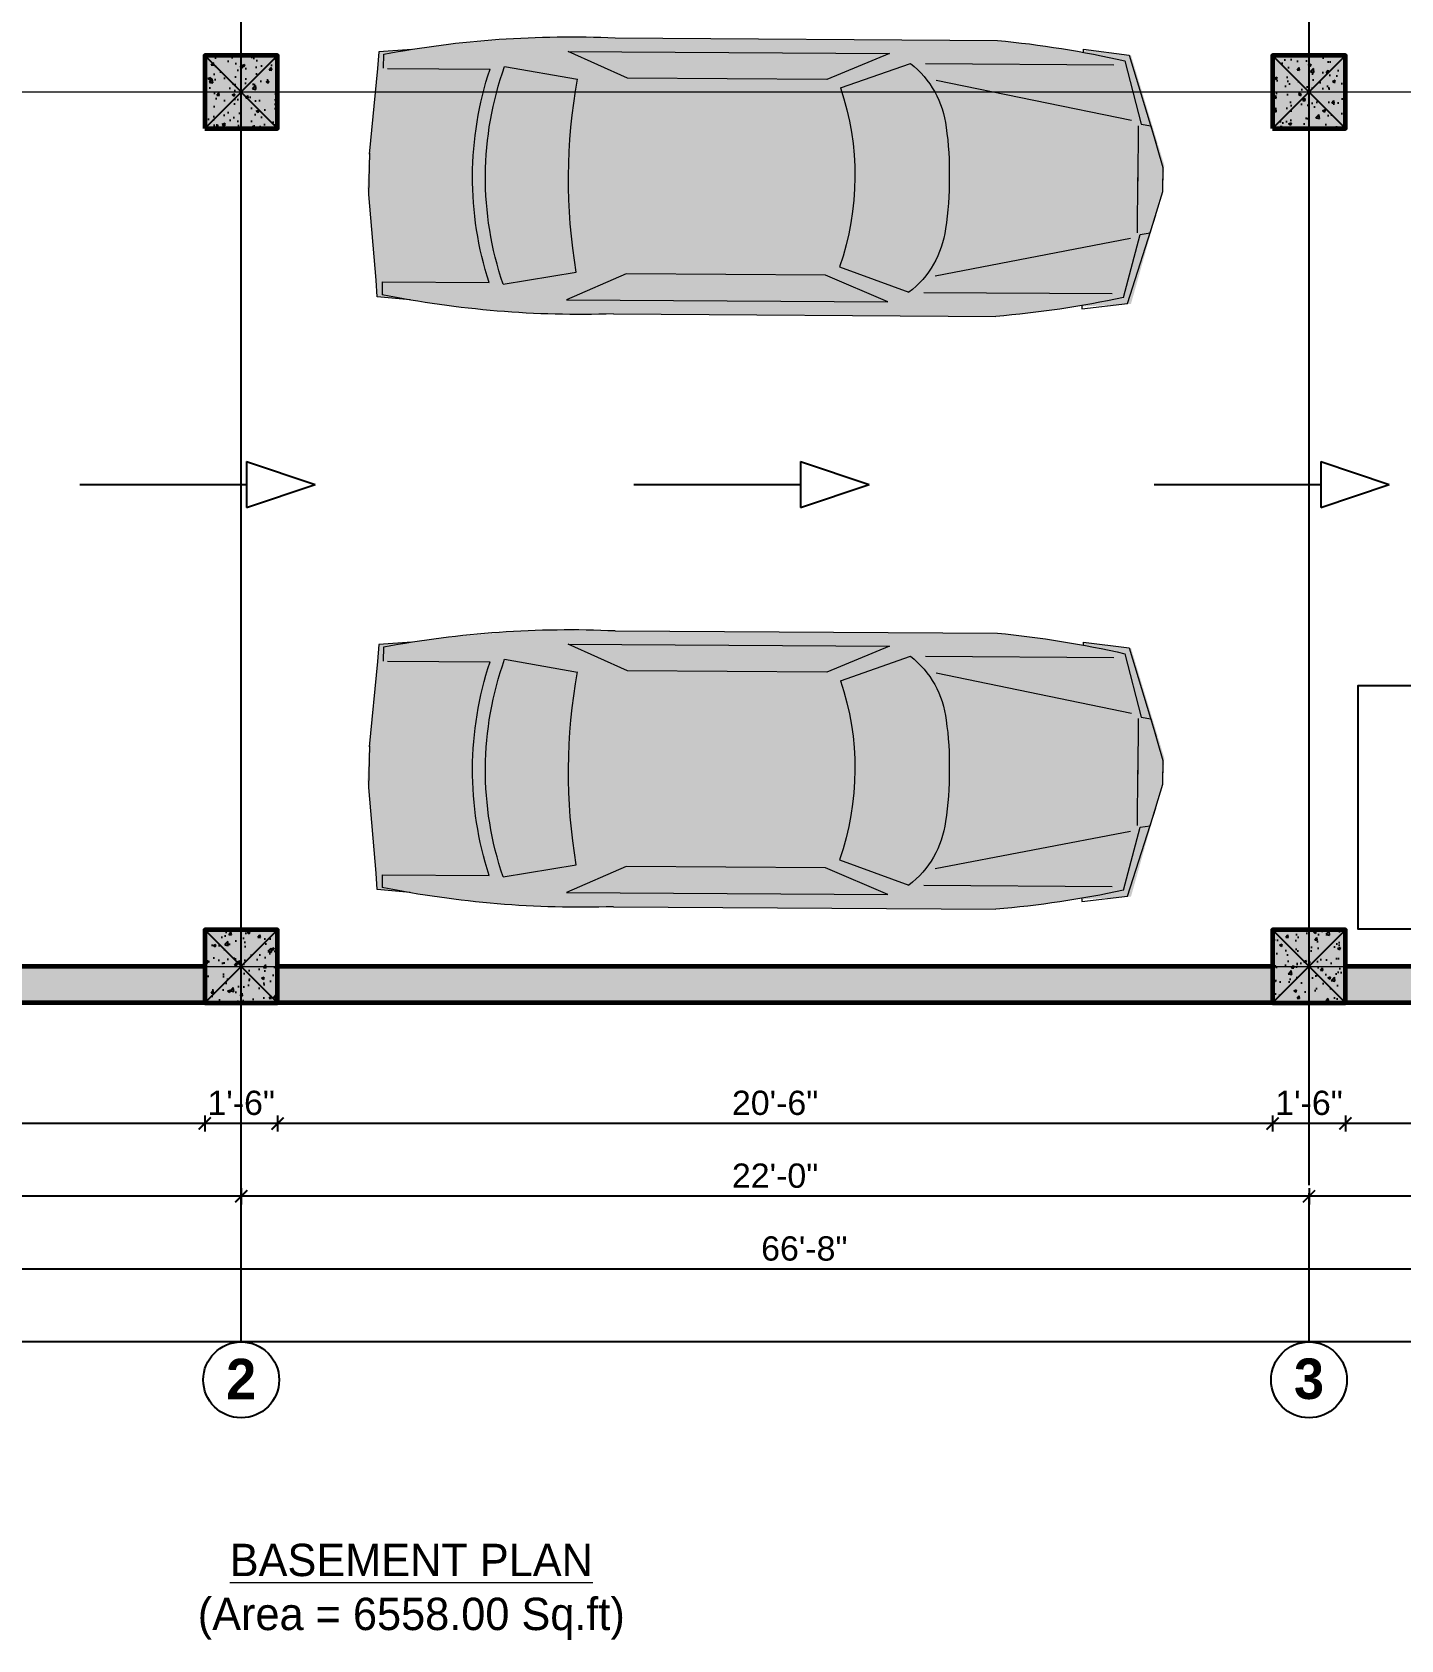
# Model space of a CAD drawing. Header units: feet. Extents: x 109753 to 150441, y 47761 to 75080.
# Drawn here: x 125487.7 to 125825.9, y 50314.1 to 50711.4 of the extents above; entities that cross this region are included whole.
import ezdxf

# ---------------------------------------------------------------- set-up
doc = ezdxf.new("R2010")
doc.units = ezdxf.units.FT
doc.header["$LTSCALE"] = 50
doc.header["$MEASUREMENT"] = 0
doc.header["$PDMODE"] = 3
doc.header["$PDSIZE"] = -10
for name, pattern in [('( Hidden )', [0.375, 0.25, -0.125]), ('ACAD_ISO04W100', [30, 24, -3, 0, -3]), ('CENTER', [2, 1.25, -0.25, 0.25, -0.25])]:
    doc.linetypes.add(name, pattern=pattern)
for name, color, linetype, lineweight in [('CENTRELINE', 146, 'CENTER', 18), ('COLUMN', 16, 'Continuous', 40), ('DIMENSION', 5, 'Continuous', 15), ('LK-VEHC-013M', 13, 'Continuous', 5), ('LK-VEHC-025M', 1, 'Continuous', 5), ('LK-VEHC-COLR', 7, 'Continuous', 5), ('TEXT', 181, 'Continuous', 13), ('WALL', 1, 'Continuous', 60)]:
    doc.layers.add(name, color=color, linetype=linetype, lineweight=lineweight)
doc.layers.add('HACTH', color=251, linetype='Continuous')
doc.styles.add('GL_Imperial', font='GOTHIC.TTF', dxfattribs={"height": 8})
doc.styles.add('STYLUS', font='stylu.ttf')
doc.styles.add('TIMES', font='arial.ttf')
doc.dimstyles.new("1-8'", dxfattribs={"dimtxt": 6, "dimasz": 3, "dimexe": 2, "dimexo": 1, "dimgap": 2, "dimtad": 1, "dimdec": 0, "dimzin": 3, "dimdsep": 46, "dimlunit": 4, "dimtxsty": 'TIMES', "dimblk": 'ARCHTICK', "dimcen": 8, "dimdle": 2, "dimclrt": 7, "dimadec": 0, "dimazin": 0, "dimtfac": 1, "dimtdec": 0, "dimtix": 1, "dimtmove": 0, "dimatfit": 3, "dimfxl": 2, "dimfxlon": 1, "dimarcsym": 0})
pattern_1 = [(50, (0, 0), (7.17260183, -0.62752135), [0.75, -8.25]), (355, (0, 0), (-1.38751334, 7.52192134), [0.6, -6.6]), (100.4514445, (0.598, -0.052), (5.78508847, 6.8943999), [0.63740192, -7.01142112]), (46.1842, (0, 2), (10.6724133, -1.6551928), [1.125, -12.375]), (96.6356355, (0.889, 1.862), (9.34661946, 9.741186), [0.9561034, -10.5171376]), (351.184164, (0, 2), (9.34661945, 9.741186), [0.9, -9.9]), (21, (1, 1.5), (5.96907052, -4.0261889), [0.75, -8.25]), (326, (1, 1.5), (2.4331533, 7.25150045), [0.6, -6.6]), (71.451445, (1.4974, 1.1645), (8.40222377, 3.22531153), [0.6374019, -7.01142112]), (37.5, (0, 0), (0.121598553, 3.32893854), [0, -6.52, 0, -6.7, 0, -6.625]), (7.5, (0, 0), (2.63069537, 3.94411712), [0, -3.82, 0, -6.37, 0, -2.525]), (327.5, (-2.23, 0), (5.33822436, -0.225548717), [0, -2.5, 0, -7.8, 0, -10.35]), (317.5, (-3.23, 0), (5.8318617, 1.00104982), [0, -3.25, 0, -5.18, 0, -7.35])]

# ---------------------------------------------------------------- blocks, each defined once
blk = doc.blocks.new('_ArchTick')
at = {"color": 0, "linetype": 'ByBlock', "const_width": 0.15}
blk.add_lwpolyline([(-0.5, -0.5), (0.5, 0.5)], dxfattribs=at)
blk = doc.blocks.new('*D880')
at = {"layer": 'Defpoints', "color": 0, "transparency": 16777216}
for p in [(125803.25, 50471.55), (126010.33, 50471.55), (125803.25, 50423.72)]:
    blk.add_point(p, dxfattribs=at)
at = {"layer": 'DIMENSION', "color": 0, "lineweight": -2, "transparency": 16777216}
for p, q in [((125803.25, 50425.72), (125803.25, 50421.72)), ((126010.33, 50425.72), (126010.33, 50421.72)), ((126012.33, 50423.72), (125801.25, 50423.72))]:
    blk.add_line(p, q, dxfattribs=at)
at = {"layer": 'DIMENSION', "color": 0, "lineweight": -2, "transparency": 16777216, "xscale": 3, "yscale": 3, "zscale": 3, "rotation": 180}
blk.add_blockref('_ArchTick', (125803.25, 50423.72), dxfattribs=at)
at = {"layer": 'DIMENSION', "color": 0, "lineweight": -2, "transparency": 16777216, "xscale": 3, "yscale": 3, "zscale": 3}
blk.add_blockref('_ArchTick', (126010.33, 50423.72), dxfattribs=at)
at = {"layer": 'DIMENSION', "color": 7, "transparency": 16777216, "insert": (125906.79, 50428.78), "char_height": 6, "attachment_point": 5, "style": 'TIMES'}
blk.add_mtext('17\'-3"', dxfattribs=at)
blk = doc.blocks.new('*D881')
at = {"layer": 'Defpoints', "color": 0, "transparency": 16777216}
for p in [(125539.33, 50471.55), (125803.25, 50471.55), (125539.33, 50423.72)]:
    blk.add_point(p, dxfattribs=at)
at = {"layer": 'DIMENSION', "color": 0, "lineweight": -2, "transparency": 16777216}
for p, q in [((125539.33, 50425.72), (125539.33, 50421.72)), ((125803.25, 50425.72), (125803.25, 50421.72)), ((125805.25, 50423.72), (125537.33, 50423.72))]:
    blk.add_line(p, q, dxfattribs=at)
at = {"layer": 'DIMENSION', "color": 0, "lineweight": -2, "transparency": 16777216, "xscale": 3, "yscale": 3, "zscale": 3, "rotation": 180}
blk.add_blockref('_ArchTick', (125539.33, 50423.72), dxfattribs=at)
at = {"layer": 'DIMENSION', "color": 0, "lineweight": -2, "transparency": 16777216, "xscale": 3, "yscale": 3, "zscale": 3}
blk.add_blockref('_ArchTick', (125803.25, 50423.72), dxfattribs=at)
at = {"layer": 'DIMENSION', "color": 7, "transparency": 16777216, "insert": (125671.29, 50428.78), "char_height": 6, "attachment_point": 5, "style": 'TIMES'}
blk.add_mtext('22\'-0"', dxfattribs=at)
blk = doc.blocks.new('*D882')
at = {"layer": 'Defpoints', "color": 0, "transparency": 16777216}
for p in [(125287.33, 50471.55), (125539.33, 50471.55), (125287.33, 50423.72)]:
    blk.add_point(p, dxfattribs=at)
at = {"layer": 'DIMENSION', "color": 0, "lineweight": -2, "transparency": 16777216}
for p, q in [((125287.33, 50425.72), (125287.33, 50421.72)), ((125539.33, 50425.72), (125539.33, 50421.72)), ((125541.33, 50423.72), (125285.33, 50423.72))]:
    blk.add_line(p, q, dxfattribs=at)
at = {"layer": 'DIMENSION', "color": 0, "lineweight": -2, "transparency": 16777216, "xscale": 3, "yscale": 3, "zscale": 3, "rotation": 180}
blk.add_blockref('_ArchTick', (125287.33, 50423.72), dxfattribs=at)
at = {"layer": 'DIMENSION', "color": 0, "lineweight": -2, "transparency": 16777216, "xscale": 3, "yscale": 3, "zscale": 3}
blk.add_blockref('_ArchTick', (125539.33, 50423.72), dxfattribs=at)
at = {"layer": 'DIMENSION', "color": 7, "transparency": 16777216, "insert": (125413.33, 50428.78), "char_height": 6, "attachment_point": 5, "style": 'TIMES'}
blk.add_mtext('21\'-0"', dxfattribs=at)
blk = doc.blocks.new('*D889')
at = {"layer": 'Defpoints', "color": 0, "transparency": 16777216}
for p in [(125278.33, 50471.55), (126078.7, 50471.74), (125278.33, 50405.72)]:
    blk.add_point(p, dxfattribs=at)
at = {"layer": 'DIMENSION', "color": 0, "lineweight": -2, "transparency": 16777216}
for p, q in [((126080.7, 50405.72), (125276.33, 50405.72)), ((125278.33, 50407.72), (125278.33, 50403.72)), ((126078.7, 50407.72), (126078.7, 50403.72))]:
    blk.add_line(p, q, dxfattribs=at)
at = {"layer": 'DIMENSION', "color": 0, "lineweight": -2, "transparency": 16777216, "xscale": 3, "yscale": 3, "zscale": 3, "rotation": 180}
blk.add_blockref('_ArchTick', (125278.33, 50405.72), dxfattribs=at)
at = {"layer": 'DIMENSION', "color": 0, "lineweight": -2, "transparency": 16777216, "xscale": 3, "yscale": 3, "zscale": 3}
blk.add_blockref('_ArchTick', (126078.7, 50405.72), dxfattribs=at)
at = {"layer": 'DIMENSION', "color": 7, "transparency": 16777216, "insert": (125678.51, 50410.78), "char_height": 6, "attachment_point": 5, "style": 'TIMES'}
blk.add_mtext('66\'-8"', dxfattribs=at)
blk = doc.blocks.new('*D893')
at = {"layer": 'Defpoints', "color": 0, "transparency": 16777216}
for p in [(125812.25, 50471.55), (126001.33, 50471.55), (125812.25, 50441.72)]:
    blk.add_point(p, dxfattribs=at)
at = {"layer": 'DIMENSION', "color": 0, "lineweight": -2, "transparency": 16777216}
for p, q in [((126003.33, 50441.72), (125810.25, 50441.72)), ((125812.25, 50443.72), (125812.25, 50439.72)), ((126001.33, 50443.72), (126001.33, 50439.72))]:
    blk.add_line(p, q, dxfattribs=at)
at = {"layer": 'DIMENSION', "color": 0, "lineweight": -2, "transparency": 16777216, "xscale": 3, "yscale": 3, "zscale": 3, "rotation": 180}
blk.add_blockref('_ArchTick', (125812.25, 50441.72), dxfattribs=at)
at = {"layer": 'DIMENSION', "color": 0, "lineweight": -2, "transparency": 16777216, "xscale": 3, "yscale": 3, "zscale": 3}
blk.add_blockref('_ArchTick', (126001.33, 50441.72), dxfattribs=at)
at = {"layer": 'DIMENSION', "color": 7, "transparency": 16777216, "insert": (125906.79, 50446.78), "char_height": 6, "attachment_point": 5, "style": 'TIMES'}
blk.add_mtext('15\'-9"', dxfattribs=at)
blk = doc.blocks.new('*D894')
at = {"layer": 'Defpoints', "color": 0, "transparency": 16777216}
for p in [(125794.25, 50471.55), (125812.25, 50471.55), (125794.25, 50441.72)]:
    blk.add_point(p, dxfattribs=at)
at = {"layer": 'DIMENSION', "color": 0, "lineweight": -2, "transparency": 16777216}
for p, q in [((125794.25, 50443.72), (125794.25, 50439.72)), ((125812.25, 50441.72), (125794.25, 50441.72)), ((125812.25, 50443.72), (125812.25, 50439.72))]:
    blk.add_line(p, q, dxfattribs=at)
at = {"layer": 'DIMENSION', "color": 7, "transparency": 16777216, "insert": (125803.25, 50446.78), "char_height": 6, "attachment_point": 5, "style": 'TIMES'}
blk.add_mtext('1\'-6"', dxfattribs=at)
blk = doc.blocks.new('*D895')
at = {"layer": 'Defpoints', "color": 0, "transparency": 16777216}
for p in [(125548.33, 50471.55), (125794.25, 50471.55), (125548.33, 50441.72)]:
    blk.add_point(p, dxfattribs=at)
at = {"layer": 'DIMENSION', "color": 0, "lineweight": -2, "transparency": 16777216}
for p, q in [((125796.25, 50441.72), (125546.33, 50441.72)), ((125548.33, 50443.72), (125548.33, 50439.72)), ((125794.25, 50443.72), (125794.25, 50439.72))]:
    blk.add_line(p, q, dxfattribs=at)
at = {"layer": 'DIMENSION', "color": 0, "lineweight": -2, "transparency": 16777216, "xscale": 3, "yscale": 3, "zscale": 3, "rotation": 180}
blk.add_blockref('_ArchTick', (125548.33, 50441.72), dxfattribs=at)
at = {"layer": 'DIMENSION', "color": 0, "lineweight": -2, "transparency": 16777216, "xscale": 3, "yscale": 3, "zscale": 3}
blk.add_blockref('_ArchTick', (125794.25, 50441.72), dxfattribs=at)
at = {"layer": 'DIMENSION', "color": 7, "transparency": 16777216, "insert": (125671.29, 50446.78), "char_height": 6, "attachment_point": 5, "style": 'TIMES'}
blk.add_mtext('20\'-6"', dxfattribs=at)
blk = doc.blocks.new('*D896')
at = {"layer": 'Defpoints', "color": 0, "transparency": 16777216}
for p in [(125530.33, 50471.55), (125548.33, 50471.55), (125530.33, 50441.72)]:
    blk.add_point(p, dxfattribs=at)
at = {"layer": 'DIMENSION', "color": 0, "lineweight": -2, "transparency": 16777216}
for p, q in [((125530.33, 50443.72), (125530.33, 50439.72)), ((125548.33, 50441.72), (125530.33, 50441.72)), ((125548.33, 50443.72), (125548.33, 50439.72))]:
    blk.add_line(p, q, dxfattribs=at)
at = {"layer": 'DIMENSION', "color": 7, "transparency": 16777216, "insert": (125539.33, 50446.78), "char_height": 6, "attachment_point": 5, "style": 'TIMES'}
blk.add_mtext('1\'-6"', dxfattribs=at)
blk = doc.blocks.new('*D897')
at = {"layer": 'Defpoints', "color": 0, "transparency": 16777216}
for p in [(125296.33, 50471.55), (125530.33, 50471.55), (125296.33, 50441.72)]:
    blk.add_point(p, dxfattribs=at)
at = {"layer": 'DIMENSION', "color": 0, "lineweight": -2, "transparency": 16777216}
for p, q in [((125532.33, 50441.72), (125294.33, 50441.72)), ((125296.33, 50443.72), (125296.33, 50439.72)), ((125530.33, 50443.72), (125530.33, 50439.72))]:
    blk.add_line(p, q, dxfattribs=at)
at = {"layer": 'DIMENSION', "color": 0, "lineweight": -2, "transparency": 16777216, "xscale": 3, "yscale": 3, "zscale": 3, "rotation": 180}
blk.add_blockref('_ArchTick', (125296.33, 50441.72), dxfattribs=at)
at = {"layer": 'DIMENSION', "color": 0, "lineweight": -2, "transparency": 16777216, "xscale": 3, "yscale": 3, "zscale": 3}
blk.add_blockref('_ArchTick', (125530.33, 50441.72), dxfattribs=at)
at = {"layer": 'DIMENSION', "color": 7, "transparency": 16777216, "insert": (125413.33, 50446.78), "char_height": 6, "attachment_point": 5, "style": 'TIMES'}
blk.add_mtext('19\'-6"', dxfattribs=at)
blk = doc.blocks.new('*U559')
at = {"layer": 'LK-VEHC-COLR', "true_color": 0x005194, "transparency": 33554508}
h = blk.add_hatch(color=154, dxfattribs=at)
h.dxf.hatch_style = 1
h.paths.add_polyline_path([(-25.75, 34.92), (-42.27, 35.02, 0.01431), (-56.79, 34.23), (-64.04, 33.51, 0.013597), (-77.72, 31.6), (-79.58, 31.45), (-85.33, 30.81), (-85.64, 26.8), (-85.66, 26.6), (-85.66, 25.71), (-87.99, 3.51), (-87.6, -5.84), (-85.27, -28.44), (-85.27, -30.78), (-77.72, -31.37, 0.007043), (-70.65, -32.46), (-49.73, -34.49, 0.003654), (-46.02, -34.67), (70.9, -34.67, 0.00525), (76.22, -34.13), (79.09, -33.79, 0.013131), (92.31, -31.81), (92.31, -32.33), (93.44, -32.33), (104.35, -31.17), (112.91, -3.51), (112.52, 3.12), (104.73, 31.55), (92.31, 32.29), (92.31, 32.03, 0.02146), (70.66, 34.92)])
h.paths.add_polyline_path([(27.69, -24.56), (43.41, -31.2), (-37.63, -31.2), (-22.61, -24.56)], flags=16)
h.paths.add_polyline_path([(31.19, 22.69), (48.71, 28.97, -0.203785), (57.82, 12.9, -0.046706), (58.69, -0.02, -0.046253), (57.82, -12.68, -0.203785), (48.71, -28.75), (31.16, -22.45, 0.165989)], flags=16)
h.paths.add_polyline_path([(-22.61, 24.78), (-37.63, 31.42), (43.41, 31.42), (27.69, 24.78)], flags=16)
h.paths.add_polyline_path([(-35.18, -24.21), (-53.58, -27.33, -0.169378), (-53.6, 27.56), (-35.18, 24.43, 0.086272)], flags=16)
h.paths.add_polyline_path([(109.41, -13.38), (109.95, -11.63), (109.43, -13.37)], flags=16)
at = {"layer": 'LK-VEHC-COLR', "true_color": 0x5c5d60, "transparency": 33554508}
h = blk.add_hatch(color=251, dxfattribs=at)
h.dxf.hatch_style = 1
h.paths.add_polyline_path([(27.69, 24.78), (43.41, 31.42), (-37.63, 31.42), (-22.61, 24.78)])
at = {"layer": 'LK-VEHC-COLR', "true_color": 0x848589, "transparency": 33554508}
h = blk.add_hatch(color=252, dxfattribs=at)
h.dxf.hatch_style = 1
h.paths.add_polyline_path([(31.16, -22.45), (48.71, -28.75, 0.203785), (57.82, -12.68, 0.046253), (58.69, -0.02, 0.046706), (57.82, 12.9, 0.203785), (48.71, 28.97), (31.19, 22.69, -0.165989)])
h = blk.add_hatch(color=252, dxfattribs=at)
h.dxf.hatch_style = 1
h.paths.add_polyline_path([(-35.18, 24.43), (-53.6, 27.56, 0.169378), (-53.58, -27.33), (-35.18, -24.21, -0.086272)])
at = {"layer": 'LK-VEHC-COLR', "true_color": 0x5c5d60, "transparency": 33554508}
h = blk.add_hatch(color=251, dxfattribs=at)
h.dxf.hatch_style = 1
h.paths.add_polyline_path([(43.41, -31.2), (27.69, -24.56), (-22.61, -24.56), (-37.63, -31.2)])
at = {"layer": 'LK-VEHC-013M', "transparency": 33554516}
for p, q in [((92.31, 32.82), (103.84, 31.42)), ((92.31, 32.12), (92.31, 32.82)), ((-85.32, 31), (-85.64, 26.8)), ((-77.01, 31.65), (-85.32, 31)), ((-37.63, 31.42), (43.41, 31.42)), ((-22.61, 24.78), (-37.63, 31.42)), ((43.41, 31.42), (27.69, 24.78)), ((31.18, 22.69), (48.71, 28.97)), ((52.49, 28.98), (100, 28.98)), ((103.84, 31.42), (110.83, 9.06)), ((-85.64, 26.8), (-87.58, 5.23)), ((-84.09, 27.22), (-57.15, 27.22)), ((-53.6, 27.56), (-35.18, 24.43)), ((27.69, 24.78), (-22.61, 24.78)), ((55.29, 24.78), (104.54, 15)), ((106.29, 13.6), (106.29, -0.38)), ((-87.58, 5.23), (-87.47, -5.26)), ((106.29, -13.37), (106.29, 0.61)), ((-85.64, -26.57), (-87.58, -5)), ((103.84, -31.2), (110.83, -8.83)), ((55.29, -24.56), (104.54, -14.77)), ((-53.58, -27.33), (-35.18, -24.21)), ((31.16, -22.45), (48.71, -28.75)), ((-85.32, -30.78), (-85.64, -26.57)), ((-83.15, -26.59), (-57.26, -26.59)), ((-22.61, -24.56), (-37.63, -31.2)), ((27.69, -24.56), (-22.61, -24.56)), ((43.41, -31.2), (27.69, -24.56)), ((-77.01, -31.43), (-85.32, -30.78)), ((-37.63, -31.2), (43.41, -31.2)), ((52.49, -28.75), (100, -28.75)), ((92.31, -32.6), (103.84, -31.2)), ((92.31, -31.9), (92.31, -32.6))]:
    blk.add_line(p, q, dxfattribs=at)
for centre, radius, start, end in [((34.37, 10.23), 23.6, 6.5115, 52.5847), ((25.11, 0.14), 86.6, 161.7795, 197.9812), ((25.11, 0.14), 83.35, 160.7943, 199.2478), ((104.72, 0.11), 142.01, 170.1384, 189.8616), ((-34.94, 0.17), 69.86, 341.1078, 18.806), ((-10.76, 1.76), 69.48, 358.53, 9.2265), ((-10.03, -1.62), 68.74, 350.7455, 1.3383), ((34.37, -10), 23.6, 307.4153, 353.4885)]:
    blk.add_arc(centre, radius, start, end, dxfattribs=at)
at = {"layer": 'LK-VEHC-025M', "transparency": 33554516}
for p, q in [((-25.75, 34.92), (70.66, 34.92)), ((-84.09, 27.22), (-84.09, 30.44)), ((102.81, 29.94), (106.97, 14.01)), ((106.97, 14.01), (109.43, 13.6)), ((109.43, 13.6), (112.57, 3.11)), ((112.57, 3.11), (112.57, -0.03)), ((112.57, -2.89), (112.57, 0.26)), ((109.43, -13.37), (112.57, -2.89)), ((102.81, -29.72), (106.97, -13.78)), ((106.97, -13.78), (109.43, -13.37)), ((-84.09, -26.65), (-84.09, -30.22)), ((-25.75, -34.69), (70.66, -34.69))]:
    blk.add_line(p, q, dxfattribs=at)
for centre, radius, start, end in [((-35.61, -218.98), 254.09, 87.7761, 100.9982), ((47.89, -218.7), 254.64, 77.5429, 84.8697), ((-35.61, 219.2), 254.09, 259.0018, 272.2239), ((47.89, 218.93), 254.64, 275.1303, 282.4571)]:
    blk.add_arc(centre, radius, start, end, dxfattribs=at)
blk = doc.blocks.new('A$Cb5c74cea')
at = {"true_color": 0xffffff, "transparency": 33554687}
h = blk.add_hatch(color=7, dxfattribs=at)
h.dxf.hatch_style = 1
h.paths.add_polyline_path([(-9, -9), (9, -9), (9, 9), (-9, 9)])
at = {"layer": 'HACTH', "transparency": 33554623}
h = blk.add_hatch(dxfattribs=at)
h.set_pattern_fill('AR-CONC', color=256)
h.set_pattern_definition([(50, (-126497.0296, -50480.552), (7.17260183, -0.62752135), [0.75, -8.25]), (355, (-126497.03, -50480.552), (-1.38751334, 7.52192134), [0.6, -6.6]), (100.4514445, (-126496.432, -50480.604), (5.78508847, 6.8943999), [0.63740192, -7.01142112]), (46.1842, (-126497.03, -50478.552), (10.6724133, -1.6551928), [1.125, -12.375]), (96.6356355, (-126496.14, -50478.69), (9.34661946, 9.741186), [0.9561034, -10.5171376]), (351.184164, (-126497.03, -50478.552), (9.34661945, 9.741186), [0.9, -9.9]), (21, (-126496.0296, -50479.052), (5.96907052, -4.0261889), [0.75, -8.25]), (326, (-126496.03, -50479.052), (2.4331533, 7.25150045), [0.6, -6.6]), (71.451445, (-126495.532, -50479.387), (8.40222377, 3.22531153), [0.6374019, -7.01142112]), (37.5, (-126497.0296, -50480.5518), (0.121598553, 3.32893854), [0, -6.52, 0, -6.7, 0, -6.625]), (7.5, (-126497.0296, -50480.5518), (2.63069537, 3.94411712), [0, -3.82, 0, -6.37, 0, -2.525]), (327.5, (-126499.2596, -50480.5518), (5.33822436, -0.225548717), [0, -2.5, 0, -7.8, 0, -10.35]), (317.5, (-126500.2596, -50480.5518), (5.8318617, 1.00104982), [0, -3.25, 0, -5.18, 0, -7.35])])
h.paths.add_polyline_path([(-9, -9), (9, -9), (9, 9), (-9, 9)])
at = {"layer": 'COLUMN'}
blk.add_lwpolyline([(-9, -9), (9, -9), (9, 9), (-9, 9)], close=True, dxfattribs=at)
at = {"layer": 'Defpoints', "color": 18, "true_color": 0x000000}
for p, q in [((-9, -9), (9, 9)), ((-9, 9), (9, -9))]:
    blk.add_line(p, q, dxfattribs=at)

msp = doc.modelspace()

# ---------------------------------------------------------------- hatches: boundary and pattern name
at = {"layer": 'HACTH', "true_color": 0x000000, "transparency": 33554623}
h = msp.add_hatch(dxfattribs=at)
h.set_pattern_fill('AR-CONC', color=18)
h.set_pattern_definition([(50, (12, 0), (7.17260183, -0.62752135), [0.75, -8.25]), (355, (12, 0), (-1.38751334, 7.52192134), [0.6, -6.6]), (100.4514445, (12.598, -0.052), (5.78508847, 6.8943999), [0.63740192, -7.01142112]), (46.1842, (12, 2), (10.6724133, -1.6551928), [1.125, -12.375]), (96.6356355, (12.889, 1.862), (9.34661946, 9.741186), [0.9561034, -10.5171376]), (351.184164, (12, 2), (9.34661945, 9.741186), [0.9, -9.9]), (21, (13, 1.5), (5.96907052, -4.0261889), [0.75, -8.25]), (326, (13, 1.5), (2.4331533, 7.25150045), [0.6, -6.6]), (71.451445, (13.4974, 1.1645), (8.40222377, 3.22531153), [0.6374019, -7.01142112]), (37.5, (12, 0), (0.121598553, 3.32893854), [0, -6.52, 0, -6.7, 0, -6.625]), (7.5, (12, 0), (2.63069537, 3.94411712), [0, -3.82, 0, -6.37, 0, -2.525]), (327.5, (9.77, 0), (5.33822436, -0.225548717), [0, -2.5, 0, -7.8, 0, -10.35]), (317.5, (8.77, 0), (5.8318617, 1.00104982), [0, -3.25, 0, -5.18, 0, -7.35])])
h.paths.add_polyline_path([(125542.33, 50480.55), (125296.33, 50480.55), (125296.33, 50471.55), (125542.33, 50471.55)], flags=17)
h = msp.add_hatch(dxfattribs=at)
h.set_pattern_fill('AR-CONC', color=18)
h.set_pattern_definition(pattern_1)
h.paths.add_polyline_path([(125794.25, 50480.55), (125719.29, 50480.55), (125548.33, 50480.55), (125548.33, 50471.55), (125794.25, 50471.55)], flags=17)
h = msp.add_hatch(dxfattribs=at)
h.set_pattern_fill('AR-CONC', color=18)
h.set_pattern_definition(pattern_1)
h.paths.add_polyline_path([(125812.25, 50480.55), (125812.25, 50471.68), (125963.67, 50471.71), (125963.67, 50480.55)])
h.paths.add_polyline_path([(126001.33, 50471.72), (126001.33, 50480.55), (125963.67, 50480.55), (125963.67, 50471.71)])

# ---------------------------------------------------------------- linework, layer by layer
at = {"linetype": 'ACAD_ISO04W100', "ltscale": 3}
for p, q in [((125539.33, 50387.72), (125539.33, 51546.66)), ((125803.25, 50426.51), (125803.25, 51137.91)), ((125803.25, 50387.72), (125803.25, 50424.51))]:
    msp.add_line(p, q, dxfattribs=at)
for p, q in [((125540.68, 50605.32), (125540.68, 50593.98)), ((125677.56, 50605.32), (125677.56, 50593.98)), ((125806.15, 50605.32), (125806.15, 50593.98))]:
    msp.add_line(p, q)
for points in [[(125540.68, 50605.32), (125557.61, 50599.65)], [(125677.56, 50605.32), (125694.5, 50599.65)], [(125806.15, 50605.32), (125823.09, 50599.65)], [(125540.68, 50593.98), (125557.61, 50599.65)], [(125677.56, 50593.98), (125694.5, 50599.65)], [(125806.15, 50593.98), (125823.09, 50599.65)]]:
    msp.add_lwpolyline(points)
at = {"linetype": '( Hidden )', "ltscale": 20}
for points in [[(125499.49, 50599.65), (125540.68, 50599.65)], [(125636.37, 50599.65), (125677.56, 50599.65)], [(125764.97, 50599.65), (125806.15, 50599.65)]]:
    msp.add_lwpolyline(points, dxfattribs=at)
at = {"transparency": 33554559}
msp.add_lwpolyline([(125845.35, 50549.86), (125815.35, 50549.86), (125815.35, 50489.86), (125845.35, 50489.86)], close=True, dxfattribs=at)
for centre in [(125539.33, 50378.34), (125803.25, 50378.34)]:
    msp.add_circle(centre, 9.38)
at = {"layer": 'CENTRELINE', "ltscale": 35}
for p, q in [((124950.06, 50696.67), (126163.33, 50696.67)), ((124950.06, 50480.55), (126163.33, 50480.55))]:
    msp.add_line(p, q, dxfattribs=at)
at = {"layer": 'Defpoints'}
for points in [[(124950.06, 51546.66), (126163.33, 51546.66), (126163.33, 50387.72), (124950.06, 50387.72)], [(124968.06, 51528.66), (126145.33, 51528.66), (126145.33, 50405.72), (124968.06, 50405.72)], [(124986.06, 51510.66), (126127.33, 51510.66), (126127.33, 50423.72), (124986.06, 50423.72)], [(125004.06, 51492.66), (126109.33, 51492.66), (126109.33, 50441.72), (125004.06, 50441.72)]]:
    msp.add_lwpolyline(points, close=True, dxfattribs=at)
msp.add_lwpolyline([(125278.33, 50471.55), (126078.7, 50471.74), (126079.7, 50610.71), (126081.01, 50646.25), (126080.77, 50984.97), (126080.53, 51323.68), (126079.33, 51462.02), (126010.33, 51463.93), (125963.67, 51465.22), (125803.25, 51469.64), (125539.33, 51476.92), (125287.33, 51484.21), (125183.71, 51486.73), (125162.77, 51393.02), (125151.65, 51343.27), (125111.94, 51128.91), (125071.9, 50912.79), (125053.75, 50814.84), (125033.43, 50687.67), (125278.33, 50687.67), (125278.33, 50471.55)], dxfattribs=at)
at = {"layer": 'WALL'}
for p, q in [((125530.33, 50480.55), (125296.33, 50480.55)), ((125794.25, 50480.55), (125548.33, 50480.55)), ((125623.29, 50480.55), (125548.33, 50480.55)), ((125794.25, 50480.55), (125719.29, 50480.55)), ((126001.33, 50480.55), (125812.25, 50480.55)), ((125530.33, 50471.55), (125296.33, 50471.55)), ((125794.25, 50471.55), (125548.33, 50471.55)), ((125623.29, 50471.55), (125548.33, 50471.55)), ((125794.25, 50471.55), (125719.29, 50471.55)), ((126001.33, 50471.55), (125812.25, 50471.55))]:
    msp.add_line(p, q, dxfattribs=at)
for points in [[(125530.33, 50687.67), (125548.33, 50687.67), (125548.33, 50705.67), (125530.33, 50705.67)], [(125794.25, 50687.67), (125812.25, 50687.67), (125812.25, 50705.67), (125794.25, 50705.67)], [(125530.33, 50471.55), (125548.33, 50471.55), (125548.33, 50489.55), (125530.33, 50489.55)], [(125794.25, 50471.55), (125812.25, 50471.55), (125812.25, 50489.55), (125794.25, 50489.55)]]:
    msp.add_lwpolyline(points, close=True, dxfattribs=at)

# ---------------------------------------------------------------- block references
at = {"ltscale": 0.1, "transparency": 33554534, "xscale": -0.9802004874832532, "yscale": 0.9802004874832553, "zscale": 0.9802004874832551, "rotation": 179.6285220400013}
for p in [(125656.79, 50675.86), (125656.79, 50529.35)]:
    msp.add_blockref('*U559', p, dxfattribs=at)
for p in [(125539.33, 50696.67), (125803.25, 50696.67), (125539.33, 50480.55), (125803.25, 50480.55)]:
    msp.add_blockref('A$Cb5c74cea', p)

# ---------------------------------------------------------------- texts
at = {"char_height": 10, "attachment_point": 5, "style": 'STYLUS'}
for s, insert in [('{\\fStylus BT|b1|i0|c0|p34;2}', (125539.33, 50378.56)), ('{\\fStylus BT|b1|i0|c0|p34;3}', (125803.25, 50378.56))]:
    msp.add_mtext_dynamic_manual_height_columns(s, width=4.1758, gutter_width=43.75, heights=[0], dxfattribs=dict(at, insert=insert))
at = {"layer": 'TEXT', "insert": (125581.38, 50337.84), "char_height": 8, "width": 533.1979, "attachment_point": 2, "style": 'GL_Imperial'}
msp.add_mtext('{\\L\\C256;\\c0;BASEMENT PLAN\\P\\l(Area = 6558.00 Sq.ft)}', dxfattribs=at)

# ---------------------------------------------------------------- dimensions: what is measured, and where the dimension line sits
at = {"layer": 'DIMENSION'}
for base, p1, p2, picture, middle in [((125278.33, 50405.72), (126078.7, 50471.74), (125278.33, 50471.55), '*D889', (125678.51, 50410.78)), ((125287.33, 50423.72), (125539.33, 50471.55), (125287.33, 50471.55), '*D882', (125413.33, 50428.78)), ((125296.33, 50441.72), (125530.33, 50471.55), (125296.33, 50471.55), '*D897', (125413.33, 50446.78)), ((125530.33, 50441.72), (125548.33, 50471.55), (125530.33, 50471.55), '*D896', (125539.33, 50446.78)), ((125539.33, 50423.72), (125803.25, 50471.55), (125539.33, 50471.55), '*D881', (125671.29, 50428.78)), ((125548.33, 50441.72), (125794.25, 50471.55), (125548.33, 50471.55), '*D895', (125671.29, 50446.78)), ((125794.25, 50441.72), (125812.25, 50471.55), (125794.25, 50471.55), '*D894', (125803.25, 50446.78)), ((125803.25, 50423.72), (126010.33, 50471.55), (125803.25, 50471.55), '*D880', (125906.79, 50428.78)), ((125812.25, 50441.72), (126001.33, 50471.55), (125812.25, 50471.55), '*D893', (125906.79, 50446.78))]:
    dim = msp.add_linear_dim(base=base, p1=p1, p2=p2, dimstyle="1-8'", dxfattribs=at)
    dim.commit()
    dim.dimension.update_dxf_attribs({"geometry": picture, "text_midpoint": middle})

doc.saveas('drawing.dxf')
